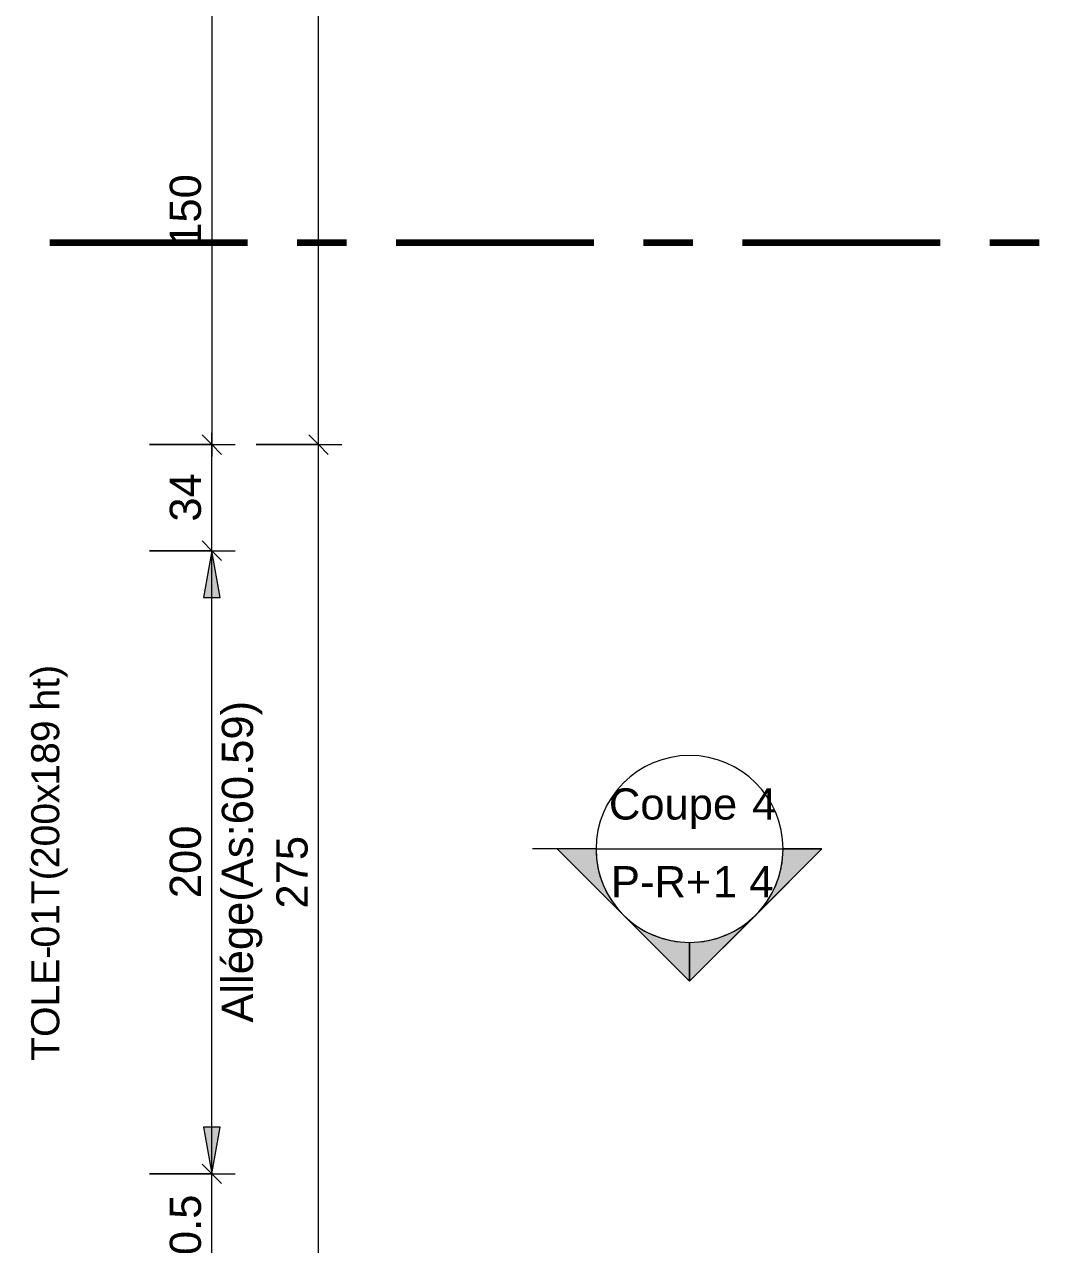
# Model space of a CAD drawing. Header units: metres. Extents: x 399 to 3028, y -427 to 863.
# Drawn here: x 425.801 to 429.125, y -392.703 to -388.787 of the extents above; entities that cross this region are included whole.
import ezdxf

# ---------------------------------------------------------------- set-up
doc = ezdxf.new("R2010")
doc.units = ezdxf.units.M
doc.linetypes.add('Ligne de quadrillage', pattern=[1.11125, 0.635, -0.15875, 0.15875, -0.15875])
for name, color, linetype, lineweight in [('A-ANNO-DIMS', 211, 'Continuous', 9), ('A-ANNO-DIMS-50', 211, 'Continuous', 9), ('A-GLAZ-IDEN', 152, 'Continuous', 18), ('G-ANNO-SYMB', 111, 'Continuous', 9), ('S-GRID', 1, 'Continuous', 9)]:
    doc.layers.add(name, color=color, linetype=linetype, lineweight=lineweight)
doc.styles.add('Arial', font='arial.ttf', dxfattribs={"height": 0.1})
doc.styles.add('Arial_6', font='arial.ttf', dxfattribs={"height": 0.09})
doc.dimstyles.new('AES-_COTATION_1_50_2', dxfattribs={"dimscale": 0.3048, "dimtxt": 0.102026, "dimasz": 0.205052, "dimexe": 0.246063, "dimexo": 0.0625, "dimgap": 0.016404, "dimtad": 1, "dimdec": 1, "dimlfac": 100, "dimrnd": 0.5, "dimdsep": 46, "dimtxsty": 'Arial', "dimblk1": 'OBLIQUE', "dimblk2": 'OBLIQUE', "dimsah": 1, "dimcen": 0.09, "dimdle": 0.123031, "dimazin": 0, "dimtfac": 1, "dimtdec": 4, "dimtix": 1, "dimtmove": 0, "dimatfit": 3, "dimfxl": 0.656168, "dimfxlon": 1, "dimtvp": 1, "dimtolj": 1, "dimtzin": 0, "dimarcsym": 2})
doc.dimstyles.new('AES-_COTATION_Allège_1_50', dxfattribs={"dimscale": 0.3048, "dimtxt": 0.102026, "dimasz": 0.492126, "dimexe": 0.246063, "dimexo": 0.0625, "dimgap": 0.016404, "dimtad": 1, "dimdec": 1, "dimlfac": 100, "dimrnd": 0.5, "dimdsep": 46, "dimtxsty": 'Arial', "dimsah": 1, "dimcen": 0.09, "dimdle": 0.123031, "dimazin": 0, "dimtfac": 1, "dimtdec": 4, "dimtix": 1, "dimtmove": 0, "dimatfit": 3, "dimfxl": 0.656168, "dimfxlon": 1, "dimtvp": 1, "dimtolj": 1, "dimtzin": 0, "dimarcsym": 2})

# ---------------------------------------------------------------- blocks, each defined once
blk = doc.blocks.new('Coupe - M_Section Head - Filled-24181-AES_EXE_BET_TZ_R_1_COF_0100-Plan coffrage PH R_1 Diffusion')
at = {"layer": 'G-ANNO-SYMB'}
h = blk.add_hatch(color=256, dxfattribs=at)
edge = h.paths.add_edge_path()
edge.add_line((-0.006, 0.008485), (-0.006, 0.006))
edge.add_arc((-0.006, 0), 0.006, 90, 135)
edge.add_line((-0.010243, 0.004243), (-0.006, 0.008485))
h = blk.add_hatch(color=256, dxfattribs=at)
edge = h.paths.add_edge_path()
edge.add_line((-0.006, 0.008485), (-0.001757, 0.004243))
edge.add_arc((-0.006, 0), 0.006, 45, 90)
edge.add_line((-0.006, 0.006), (-0.006, 0.008485))
h = blk.add_hatch(color=256, dxfattribs=at)
edge = h.paths.add_edge_path()
edge.add_line((-0.014485, 0), (-0.010243, 0.004243))
edge.add_arc((-0.006, 0), 0.006, 135, 180)
edge.add_line((-0.012, 0), (-0.014485, 0))
h = blk.add_hatch(color=256, dxfattribs=at)
edge = h.paths.add_edge_path()
edge.add_line((0.002485, 0), (0, 0))
edge.add_arc((-0.006, 0), 0.006, 360, 405)
edge.add_line((-0.001757, 0.004243), (0.002485, 0))
at = {"layer": 'G-ANNO-SYMB', "lineweight": 18}
for p, q in [((-0.006, 0.008485), (-0.014485, 0)), ((-0.006, 0.008485), (-0.010243, 0.004243)), ((-0.006, 0.008485), (0.002485, 0)), ((-0.006, 0.006), (-0.006, 0.008485)), ((-0.006, 0.008485), (-0.006, 0.006)), ((-0.001757, 0.004243), (-0.006, 0.008485)), ((-0.010243, 0.004243), (-0.014485, 0)), ((0.002485, 0), (-0.001757, 0.004243)), ((-0.014485, 0), (-0.012, 0)), ((0, 0), (0.002485, 0)), ((-0.012, 0), (-0.014485, 0)), ((0, 0), (0.002485, 0))]:
    blk.add_line(p, q, dxfattribs=at)
for start, end in [(360, 180), (90, 135), (45, 90), (135, 180), (360, 45), (180, 360)]:
    blk.add_arc((-0.006, 0), 0.006, start, end, dxfattribs=at)
blk = doc.blocks.new('DIMBLOCK382-AES_EXE_BET_TZ_R_1_COF_0100-Plan coffrage PH R_1 Diffusion')
at = {"layer": 'A-ANNO-DIMS-50', "transparency": 16777216}
for p, q in [((426.4019, -392.9207), (426.4019, -392.4384)), ((426.2019, -392.4759), (426.4769, -392.4759)), ((426.4019, -392.4759), (426.2019, -392.4759)), ((426.4019, -392.4759), (426.3706, -392.4447)), ((426.4019, -392.4759), (426.4331, -392.5072)), ((426.4019, -392.8832), (426.3706, -392.8519)), ((426.2019, -392.8832), (426.4769, -392.8832)), ((426.4019, -392.8832), (426.2019, -392.8832)), ((426.4019, -392.8832), (426.4331, -392.9144))]:
    blk.add_line(p, q, dxfattribs=at)
at = {"layer": 'A-ANNO-DIMS-50', "color": 0, "transparency": 16777216, "insert": (426.2671, -392.8146), "char_height": 0.1, "width": 0.323972, "attachment_point": 1, "rotation": 90, "line_spacing_factor": 0.941778, "style": 'Arial'}
blk.add_mtext('40.5', dxfattribs=at)
blk = doc.blocks.new('_Oblique')
at = {"color": 0, "linetype": 'ByBlock', "lineweight": -2}
blk.add_line((-0.5, -0.5), (0.5, 0.5), dxfattribs=at)
blk = doc.blocks.new('DIMBLOCK383-AES_EXE_BET_TZ_R_1_COF_0100-Plan coffrage PH R_1 Diffusion')
at = {"layer": 'A-ANNO-DIMS-50', "transparency": 16777216}
for points in [[(426.4019, -390.4759), (426.3754, -390.6259), (426.4283, -390.6259)], [(426.4019, -392.4759), (426.4283, -392.3259), (426.3754, -392.3259)]]:
    blk.add_hatch(color=256, dxfattribs=at).paths.add_polyline_path(points)
for p, q in [((426.4019, -392.5134), (426.4019, -390.4384)), ((426.2019, -390.4759), (426.4769, -390.4759)), ((426.4019, -390.4759), (426.2019, -390.4759)), ((426.4019, -390.4759), (426.3754, -390.6259)), ((426.4283, -390.6259), (426.4019, -390.4759)), ((426.3754, -390.6259), (426.4283, -390.6259)), ((426.4283, -392.3259), (426.3754, -392.3259)), ((426.3754, -392.3259), (426.4019, -392.4759)), ((426.4019, -392.4759), (426.4283, -392.3259)), ((426.2019, -392.4759), (426.4769, -392.4759)), ((426.4019, -392.4759), (426.2019, -392.4759))]:
    blk.add_line(p, q, dxfattribs=at)
at = {"layer": 'A-ANNO-DIMS-50', "color": 0, "transparency": 16777216, "char_height": 0.1, "attachment_point": 1, "line_spacing_factor": 0.941778, "style": 'Arial'}
for s, insert, width, rotation in [('Allége(As:60.59)', (426.434, -391.9908), 1.235613, 90.0005), ('200', (426.267, -391.5913), 0.276883, 90)]:
    blk.add_mtext(s, dxfattribs=dict(at, insert=insert, width=width, rotation=rotation))
blk = doc.blocks.new('DIMBLOCK384-AES_EXE_BET_TZ_R_1_COF_0100-Plan coffrage PH R_1 Diffusion')
at = {"layer": 'A-ANNO-DIMS-50', "transparency": 16777216}
for p, q in [((426.4019, -390.1356), (426.3706, -390.1043)), ((426.4019, -390.5134), (426.4019, -390.0981)), ((426.2019, -390.1356), (426.4769, -390.1356)), ((426.4019, -390.1356), (426.2019, -390.1356)), ((426.4019, -390.1356), (426.4331, -390.1668)), ((426.2019, -390.4759), (426.4769, -390.4759)), ((426.4019, -390.4759), (426.2019, -390.4759)), ((426.4019, -390.4759), (426.3706, -390.4447)), ((426.4019, -390.4759), (426.4331, -390.5072))]:
    blk.add_line(p, q, dxfattribs=at)
at = {"layer": 'A-ANNO-DIMS-50', "color": 0, "transparency": 16777216, "insert": (426.267, -390.3827), "char_height": 0.1, "width": 0.184588, "attachment_point": 1, "rotation": 90, "line_spacing_factor": 0.941778, "style": 'Arial'}
blk.add_mtext('34', dxfattribs=at)
blk = doc.blocks.new('DIMBLOCK385-AES_EXE_BET_TZ_R_1_COF_0100-Plan coffrage PH R_1 Diffusion')
at = {"layer": 'A-ANNO-DIMS-50', "transparency": 16777216}
for p, q in [((426.4019, -388.6346), (426.3706, -388.6034)), ((426.4019, -388.5971), (426.4019, -390.1731)), ((426.2019, -388.6346), (426.4769, -388.6346)), ((426.4019, -388.6346), (426.2019, -388.6346)), ((426.4019, -388.6346), (426.4331, -388.6659)), ((426.4019, -390.1356), (426.3706, -390.1043)), ((426.2019, -390.1356), (426.4769, -390.1356)), ((426.4019, -390.1356), (426.2019, -390.1356)), ((426.4019, -390.1356), (426.4331, -390.1668))]:
    blk.add_line(p, q, dxfattribs=at)
at = {"layer": 'A-ANNO-DIMS-50', "color": 0, "transparency": 16777216, "insert": (426.267, -389.5005), "char_height": 0.1, "width": 0.276883, "attachment_point": 1, "rotation": 90, "line_spacing_factor": 0.941778, "style": 'Arial'}
blk.add_mtext('150', dxfattribs=at)
blk = doc.blocks.new('DIMBLOCK605-AES_EXE_BET_TZ_R_1_COF_0100-Plan coffrage PH R_1 Diffusion')
at = {"layer": 'A-ANNO-DIMS-50', "transparency": 16777216}
for p, q in [((426.7442, -390.1356), (426.7129, -390.1043)), ((426.5442, -390.1356), (426.8192, -390.1356)), ((426.7442, -390.1356), (426.5442, -390.1356)), ((426.7442, -392.9207), (426.7442, -390.1356)), ((426.7442, -390.1356), (426.7754, -390.1668)), ((426.7442, -392.8832), (426.7129, -392.8519)), ((426.5442, -392.8832), (426.8192, -392.8832)), ((426.7442, -392.8832), (426.5442, -392.8832)), ((426.7442, -392.8832), (426.7754, -392.9144))]:
    blk.add_line(p, q, dxfattribs=at)
at = {"layer": 'A-ANNO-DIMS-50', "color": 0, "transparency": 16777216, "insert": (426.6093, -391.6247), "char_height": 0.1, "width": 0.276883, "attachment_point": 1, "rotation": 90, "line_spacing_factor": 0.941778, "style": 'Arial'}
blk.add_mtext('275', dxfattribs=at)
blk = doc.blocks.new('DIMBLOCK606-AES_EXE_BET_TZ_R_1_COF_0100-Plan coffrage PH R_1 Diffusion')
at = {"layer": 'A-ANNO-DIMS-50', "transparency": 16777216}
for p, q in [((426.744, -383.2429), (426.7128, -383.2116)), ((426.7442, -390.1356), (426.744, -383.2054)), ((426.544, -383.2429), (426.819, -383.2429)), ((426.744, -383.2429), (426.544, -383.2429)), ((426.744, -383.2429), (426.7753, -383.2741)), ((426.7442, -390.1356), (426.7129, -390.1043)), ((426.5442, -390.1356), (426.8192, -390.1356)), ((426.7442, -390.1356), (426.5442, -390.1356)), ((426.7442, -390.1356), (426.7754, -390.1668))]:
    blk.add_line(p, q, dxfattribs=at)
at = {"layer": 'A-ANNO-DIMS-50', "color": 0, "transparency": 16777216, "insert": (426.6093, -386.8627), "char_height": 0.1, "width": 0.416266, "attachment_point": 1, "rotation": 90, "line_spacing_factor": 0.941778, "style": 'Arial'}
blk.add_mtext('689.5', dxfattribs=at)

msp = doc.modelspace()

# ---------------------------------------------------------------- linework, layer by layer
at = {"layer": 'G-ANNO-SYMB'}
msp.add_line((427.6347, -391.4334), (427.4313, -391.4334), dxfattribs=at)
at = {"layer": 'G-ANNO-SYMB', "lineweight": 18}
msp.add_line((427.6347, -391.4334), (428.2347, -391.4334), dxfattribs=at)
at = {"layer": 'S-GRID', "linetype": 'Ligne de quadrillage', "lineweight": 100}
msp.add_line((402.5455, -389.4864), (470.4951, -389.4864), dxfattribs=at)

# ---------------------------------------------------------------- block references
at = {"layer": 'G-ANNO-SYMB', "lineweight": 18, "xscale": 49.99999999999996, "yscale": 49.99999999999996, "zscale": 49.99999999999996, "rotation": 180.0008506370968}
msp.add_blockref('Coupe - M_Section Head - Filled-24181-AES_EXE_BET_TZ_R_1_COF_0100-Plan coffrage PH R_1 Diffusion', (427.6347, -391.4334), dxfattribs=at)

# ---------------------------------------------------------------- texts
at = {"layer": 'A-GLAZ-IDEN', "lineweight": 9, "char_height": 0.09, "attachment_point": 1, "rotation": 90, "style": 'Arial_6'}
for s, insert, width in [('ht)', (425.8225, -390.9891), 0.172363), ('189 ', (425.8225, -391.2306), 0.292616), ('\\fArial|b0|i0|c178|p34|;x', (425.8225, -391.2868), 0.068143), ('200', (425.8225, -391.4952), 0.252532), ('T(', (425.8225, -391.6109), 0.140295), ('01', (425.8225, -391.7498), 0.168354), ('TOLE-', (425.8225, -392.1136), 0.440928)]:
    msp.add_mtext(s, dxfattribs=dict(at, insert=insert, width=width))
at = {"layer": 'G-ANNO-SYMB', "char_height": 0.1, "attachment_point": 1, "style": 'Arial'}
for s, insert, width in [('Coupe ', (427.6759, -391.2389), 0.557173), ('\\fArial|b0|i0|c178|p34|;4', (428.1356, -391.2389), 0.096202), ('P-R+', (427.6824, -391.4884), 0.396835), ('1 4', (428.0098, -391.4884), 0.240506)]:
    msp.add_mtext(s, dxfattribs=dict(at, insert=insert, width=width))

# ---------------------------------------------------------------- dimensions: what is measured, and where the dimension line sits
at = {"layer": 'A-ANNO-DIMS'}
for base, p1, p2, angle, override, picture, middle in [((426.744, -383.2429), (426.5442, -390.1356), (426.544, -383.2429), 270.0008, {"dimpost": '<>', "dimfxl": 6.89267}, 'DIMBLOCK606-AES_EXE_BET_TZ_R_1_COF_0100-Plan coffrage PH R_1 Diffusion', (426.8002, -386.6892)), ((426.4019, -390.1356), (426.2019, -388.6346), (426.2019, -390.1356), 90, {"dimpost": '<>', "dimfxl": 1.500964}, 'DIMBLOCK385-AES_EXE_BET_TZ_R_1_COF_0100-Plan coffrage PH R_1 Diffusion', (426.3458, -389.3851)), ((426.4019, -390.1356), (426.2019, -390.4759), (426.2019, -390.1356), 270.0005, {"dimpost": '<>', "dimfxl": 0.34037}, 'DIMBLOCK384-AES_EXE_BET_TZ_R_1_COF_0100-Plan coffrage PH R_1 Diffusion', (426.458, -390.3058)), ((426.7442, -390.1356), (426.5442, -392.8832), (426.5442, -390.1356), 270.0008, {"dimpost": '<>', "dimfxl": 2.747634}, 'DIMBLOCK605-AES_EXE_BET_TZ_R_1_COF_0100-Plan coffrage PH R_1 Diffusion', (426.8002, -391.5094)), ((426.4019, -392.4759), (426.2019, -392.8832), (426.2019, -392.4759), 270.0008, {"dimpost": '<>', "dimfxl": 0.407264}, 'DIMBLOCK382-AES_EXE_BET_TZ_R_1_COF_0100-Plan coffrage PH R_1 Diffusion', (426.4579, -392.6796))]:
    dim = msp.add_linear_dim(base=base, p1=p1, p2=p2, angle=angle, dimstyle='AES-_COTATION_1_50_2', override=override, dxfattribs=at)
    dim.commit()
    dim.dimension.update_dxf_attribs({"geometry": picture, "text_midpoint": middle})
dim = msp.add_linear_dim(base=(426.4019, -390.4759), p1=(426.2019, -392.4759), p2=(426.2019, -390.4759), angle=270.0005, text='<>\\XAllége(As:60.59)', dimstyle='AES-_COTATION_Allège_1_50', override={"dimpost": '<>', "dimfxl": 2}, dxfattribs=at)
dim.commit()
dim.dimension.update_dxf_attribs({"geometry": 'DIMBLOCK383-AES_EXE_BET_TZ_R_1_COF_0100-Plan coffrage PH R_1 Diffusion', "text_midpoint": (426.4019, -391.4759)})

doc.saveas('drawing.dxf')
